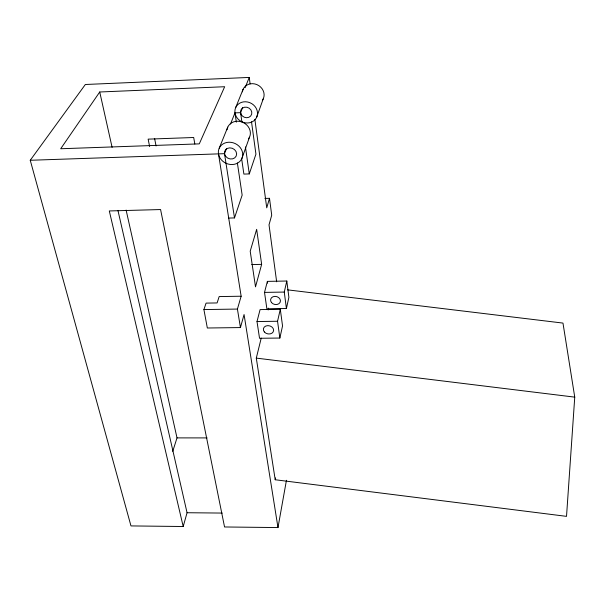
<?xml version="1.0" encoding="UTF-8"?>
<svg xmlns="http://www.w3.org/2000/svg" width="605" height="605" viewBox="0 0 605 605"><rect width="100%" height="100%" fill="white"/><g stroke="black" fill="none" stroke-linecap="round" stroke-linejoin="round"><path stroke-width="0.91" d="M287.587 289.855L562.975 323.085L574.75 397.137L566.522 516.36L275.207 479.75L256.293 358.107L261.216 338.119M250.122 83.951L249.252 77.432L85.35 84.496L30.25 160.272L130.975 525.919L183.202 526.509L109.301 210.956L160.582 209.549L224.546 526.97L277.982 527.568L286.445 480.287M275.207 479.75L275.562 477.905M279.858 338.044L282.543 325.944L280.304 309.291L260.089 309.594L257.004 321.535L259.537 338.278L279.858 338.044L277.551 321.255L280.304 309.291M286.407 308.505L288.887 297.335L286.808 281.023L267.365 281.378L264.521 292.397L266.873 308.8L286.407 308.505L284.267 292.064L286.808 281.023M268.159 309.964L268.612 308.142M261.647 264.362L255.507 286.853L250.205 251.181L256.656 229.348L261.647 264.362L251.695 264.566M218.481 153.874L241.145 296.216L219.161 296.579L217.119 302.939L206.078 303.113L203.908 309.571L207.334 328.001L240.442 327.57L244.065 314.547L277.982 527.568M183.202 526.509L187.058 512.73L117.983 210.623M240.442 327.57L237.417 309.064L241.145 296.216M264.899 198.432L269.497 198.304L266.737 207.825L254.871 119.344M172.743 451.36L177.008 437.891L126.112 210.056M228.698 218.072L234.498 217.921L242.159 195.128L237.372 162.919M241.728 159.251L243.883 174.089L249.283 173.922L255.93 154.154L251.506 121.741M241.811 158.676A12.455 10.875 24.6 0 0 228.924 142.228A12.455 10.875 24.6 0 0 220.878 159.259A12.455 10.875 24.6 0 0 241.811 158.676L249.494 137.244M256.611 117.362L263.236 98.872M234.498 217.921L224.5 153.67L226.504 148.565M241.871 121.786L240.578 112.666L242.635 107.418M230.49 124.033L234.982 112.878L240.578 112.666M245.116 87.695L249.252 77.432M219.207 148.225L227.767 127.103M235.708 107.508L243.097 89.29M99.734 91.99L60.689 148.754L199.279 143.869L224.667 86.727L99.734 91.99L112.099 147.333M30.25 160.272L224.5 153.67M264.521 292.397L284.267 292.064M203.908 309.571L237.417 309.064M257.004 321.535L277.551 321.255M177.008 437.891L207.091 437.907M187.058 512.73L222.254 513.07M256.293 358.107L574.75 397.137M149.624 146.546L148.142 139.142L193.691 137.501L194.818 144.013M154.615 138.553L156.067 145.964M234.982 112.878L236.328 122.157M245.448 146.924L249.283 173.922M267.365 281.378L267.614 283.193M276.659 281.801L269.021 224.841L271.713 215.168L269.497 198.304M227.004 129.772A11.987 10.61 25.8 0 1 242.628 122.263A11.987 10.61 25.8 0 1 248.542 138.825M242.355 91.839A11.155 10.103 28.7 0 1 256.966 84.639A11.155 10.103 28.7 0 1 262.343 100.385M225.718 156.393A6.224 5.437 24.6 0 0 236.184 156.067A6.224 5.437 24.6 0 0 229.711 147.862A6.224 5.437 24.6 0 0 225.718 156.393M235.708 115.487A11.555 10.353 27.2 0 0 255.129 119.608A11.555 10.353 27.2 0 0 247.732 102.033A11.555 10.353 27.2 0 0 235.708 115.487M240.949 113.997A5.778 5.173 27.2 0 0 250.659 116.031A5.778 5.173 27.2 0 0 246.938 107.251A5.778 5.173 27.2 0 0 240.949 113.997M264.355 331.956A5.195 4.129 13.2 0 0 273.203 331.865A5.195 4.129 13.2 0 0 267.894 325.626A5.195 4.129 13.2 0 0 264.355 331.956M271.532 302.591A4.991 4.054 13.4 0 0 280.039 302.47A4.991 4.054 13.4 0 0 274.965 296.367A4.991 4.054 13.4 0 0 271.532 302.591"/></g></svg>
